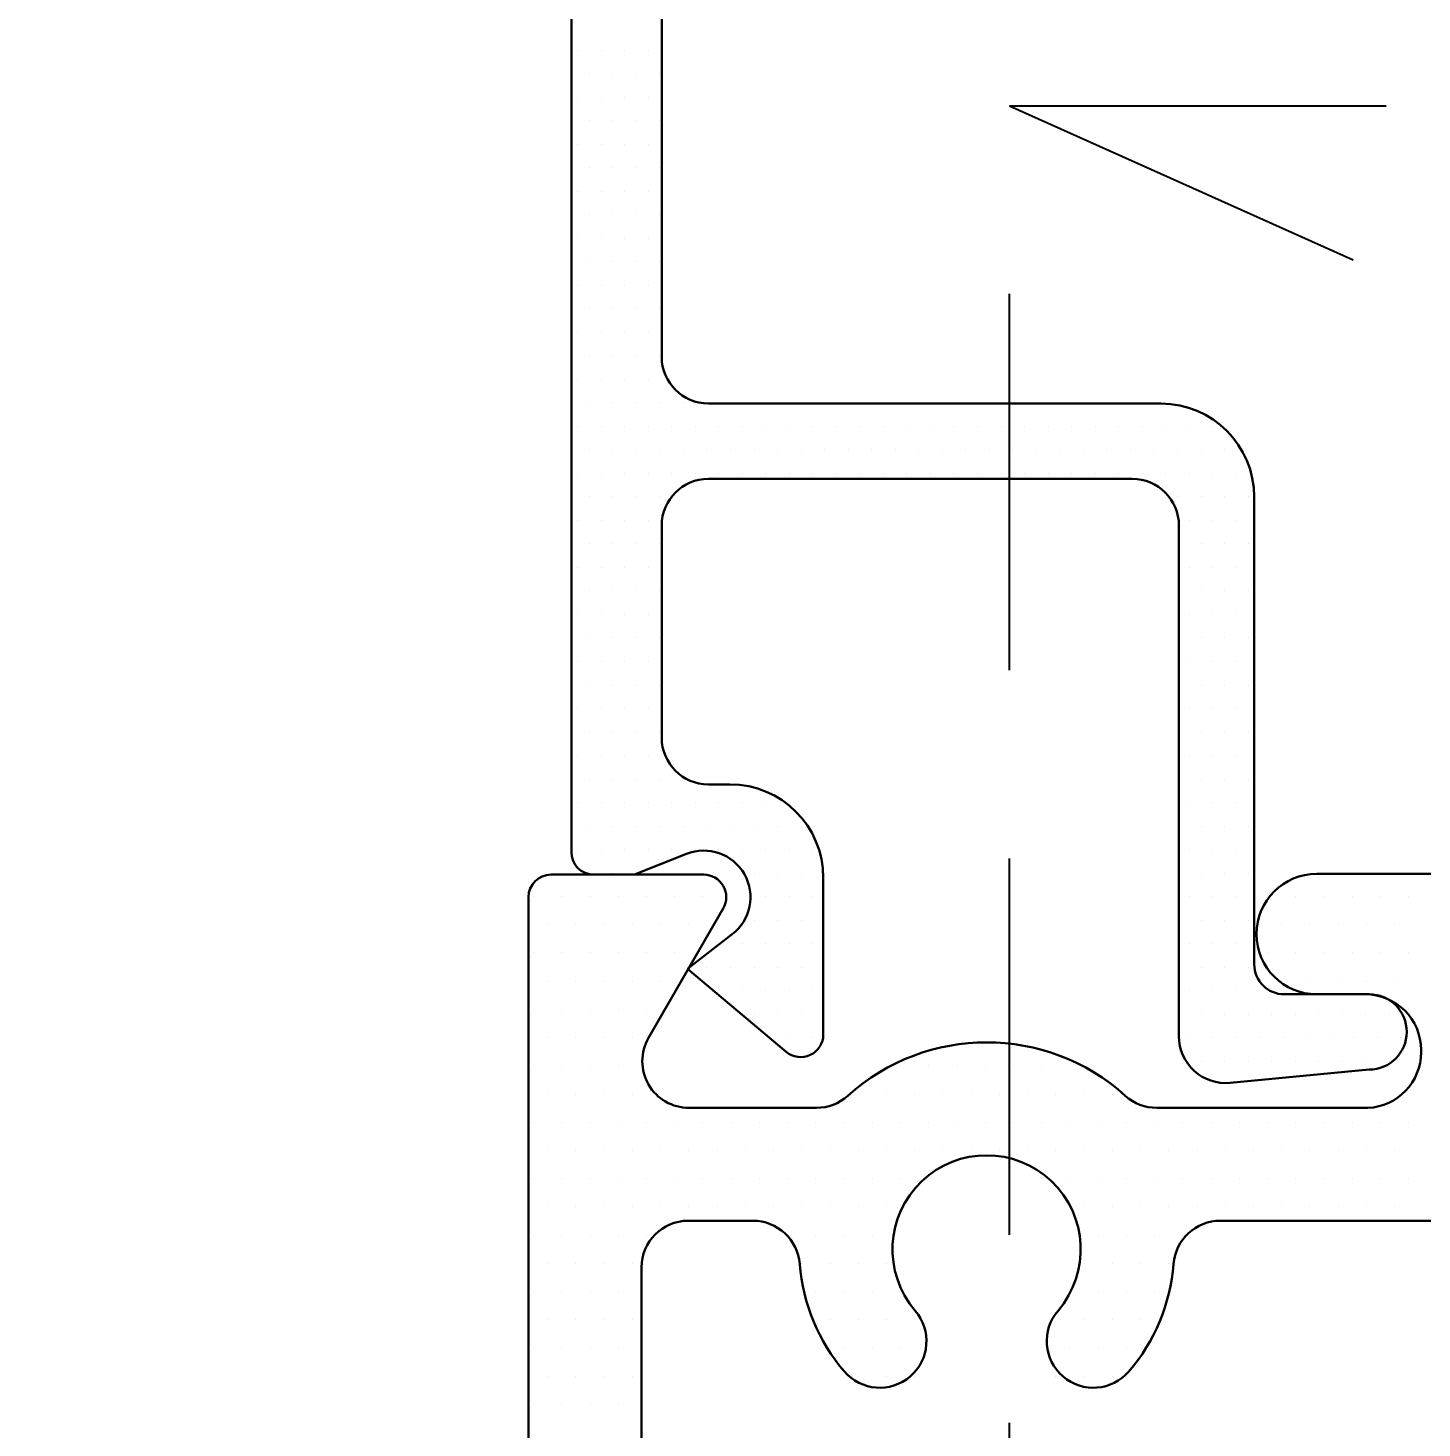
# Model space of a CAD drawing. Header units: inches. Extents: x 3.8 to 36.3, y 0.9 to 43.6.
# Drawn here: x 5.742 to 6.668, y 6.369 to 7.299 of the extents above; entities that cross this region are included whole.
import ezdxf

# ---------------------------------------------------------------- set-up
doc = ezdxf.new("R2010")
doc.units = ezdxf.units.IN
doc.header["$MEASUREMENT"] = 0
doc.linetypes.add('HIDDEN', pattern=[0.375, 0.25, -0.125])
for name, color, linetype in [('R-ANNO-DIMS', 3, 'Continuous'), ('R-SWTS-DET1', 1, 'Continuous'), ('R-SWTS-DET3', 5, 'Continuous'), ('R-SWTS-PAT1', 5, 'Continuous')]:
    doc.layers.add(name, color=color, linetype=linetype)
doc.styles.add('SWTSTEXT', font='romans.shx')
doc.dimstyles.new('SWTSARCH', dxfattribs={"dimtxt": 0.25, "dimasz": 0.25, "dimexe": 0.179688, "dimexo": 0.0625, "dimgap": 0.125, "dimtad": 1, "dimtih": 1, "dimtoh": 1, "dimdec": 4, "dimzin": 4, "dimdsep": 46, "dimlunit": 4, "dimtxsty": 'SWTSTEXT', "dimcen": 0.1875, "dimdle": 0.179688, "dimclrd": 256, "dimclre": 256, "dimclrt": 256, "dimadec": 0, "dimazin": 1, "dimtfac": 1, "dimtdec": 4, "dimtofl": 0, "dimtmove": 0, "dimatfit": 3, "dimfxl": 0, "dimfrac": 2, "dimtolj": 1, "dimtzin": 4, "dimlwd": -1, "dimlwe": -1, "dimarcsym": 0})

# ---------------------------------------------------------------- blocks, each defined once
blk = doc.blocks.new('*D12')
at = {"layer": 'Defpoints', "color": 0}
for p in [(5.19315, 7.73679), (6.08875, 7.73679), (5.9004, 5.73683)]:
    blk.add_point(p, dxfattribs=at)
at = {"layer": 'R-ANNO-DIMS'}
for p, q in [((6.02625, 7.73679), (5.01346, 7.73679)), ((5.19315, 7.48679), (5.19315, 6.96054)), ((5.19315, 5.98683), (5.19315, 6.41292)), ((5.8379, 5.73683), (5.01346, 5.73683))]:
    blk.add_line(p, q, dxfattribs=at)
for points in [[(5.15148, 7.48679), (5.23481, 7.48679), (5.19315, 7.73679)], [(5.15148, 5.98683), (5.23481, 5.98683), (5.19315, 5.73683)]]:
    blk.add_solid(points, dxfattribs=at)
at = {"layer": 'R-ANNO-DIMS', "insert": (5.19315, 6.68673), "char_height": 0.25, "attachment_point": 5, "style": 'SWTSTEXT'}
blk.add_mtext('\\A1;2"', dxfattribs=at)

msp = doc.modelspace()

# ---------------------------------------------------------------- linework, layer by layer
at = {"layer": 'R-SWTS-DET1', "lineweight": 30}
for p, q in [((6.10315, 6.75127), (6.10315, 7.72127)), ((6.16315, 7.66127), (6.16315, 7.08027)), ((6.19415, 7.04927), (6.49466, 7.04927)), ((6.47566, 6.99927), (6.19415, 6.99927)), ((6.55666, 6.98727), (6.55666, 6.67678)), ((6.16315, 6.96827), (6.16315, 6.82727)), ((6.50666, 6.62882), (6.50666, 6.96827)), ((6.16315, 6.82727), (6.16315, 6.82727)), ((6.19415, 6.79627), (6.20847, 6.79627)), ((6.17964, 6.75007), (6.14514, 6.73627)), ((6.08969, 6.73633), (6.19104, 6.73633)), ((6.14514, 6.73627), (6.11815, 6.73627)), ((6.59819, 6.73679), (6.9891, 6.73679)), ((6.27047, 6.73427), (6.27047, 6.63007)), ((6.07469, 5.75183), (6.07469, 6.72133)), ((6.20404, 6.71383), (6.15441, 6.62782)), ((6.18024, 6.67367), (6.20994, 6.69667)), ((6.24583, 6.61858), (6.18024, 6.67367)), ((6.57666, 6.65678), (6.63296, 6.65678)), ((6.6305, 6.65679), (6.59819, 6.65679)), ((6.6675, 6.61829), (6.6675, 6.61979)), ((6.63296, 6.60678), (6.5406, 6.59796)), ((6.18126, 6.58133), (6.26589, 6.58133)), ((6.49198, 6.58133), (6.63216, 6.58133)), ((6.22367, 6.50633), (6.18069, 6.50633)), ((6.7001, 6.50629), (6.53421, 6.50633)), ((6.14969, 6.47533), (6.14969, 5.84783))]:
    msp.add_line(p, q, dxfattribs=at)
for centre, radius, start, end in [((6.19415, 7.08027), 0.031, 180, 270), ((6.49466, 6.98727), 0.062, 0, 90), ((6.19415, 6.96827), 0.031, 90, 180), ((6.47566, 6.96827), 0.031, 0, 90), ((6.19415, 6.82727), 0.031, 180.00003, 270.00002), ((6.20847, 6.73427), 0.062, 0, 89.99992), ((6.11815, 6.75127), 0.015, 180, 270), ((6.19113, 6.7213), 0.03098, 307.36052, 111.782), ((6.08969, 6.72133), 0.015, 90, 180), ((6.19096, 6.72128), 0.01505, 330.32958, 89.70715), ((6.59819, 6.69679), 0.04, 90, 270), ((6.57666, 6.67678), 0.02, 180, 269.99983), ((6.6305, 6.61979), 0.037, 360, 90), ((6.63296, 6.63178), 0.025, 270, 89.99985), ((6.18126, 6.61233), 0.031, 150.01456, 270), ((6.25547, 6.63007), 0.015, 229.97327, 0), ((6.37894, 6.48729), 0.1375, 47.93997, 132.06003), ((6.53766, 6.62882), 0.031, 180, 275.4552), ((6.6305, 6.61829), 0.037, 272.57346, 360), ((6.26589, 6.61258), 0.03125, 270, 312.06003), ((6.49198, 6.61258), 0.03125, 227.93997, 270), ((6.37894, 6.48729), 0.0625, 319.363, 220.637), ((6.18069, 6.47533), 0.031, 90, 180), ((6.22367, 6.47508), 0.03125, 4.4973, 90), ((6.53421, 6.47508), 0.03125, 89.98711, 175.5027), ((6.37894, 6.48729), 0.1245, 184.4973, 220.637), ((6.37894, 6.48729), 0.1245, 319.363, 355.5027), ((6.30798, 6.4264), 0.031, 220.637, 40.637), ((6.44989, 6.4264), 0.031, 139.363, 319.363)]:
    msp.add_arc(centre, radius, start, end, dxfattribs=at)
at = {"layer": 'R-SWTS-DET3', "linetype": 'HIDDEN'}
for p, q in [((6.39424, 5.37207), (6.39424, 7.24707)), ((6.39424, 7.24707), (10.58059, 7.24707)), ((6.39424, 7.24707), (10.58059, 5.37097))]:
    msp.add_line(p, q, dxfattribs=at)
at = {"layer": 'R-SWTS-PAT1'}
for p, q in [((6.10727, 7.28414), (6.10727, 7.28414)), ((6.12289, 7.28414), (6.12289, 7.28414)), ((6.13852, 7.28414), (6.13852, 7.28414)), ((6.15414, 7.28414), (6.15414, 7.28414)), ((6.11508, 7.26851), (6.11508, 7.26851)), ((6.1307, 7.26851), (6.1307, 7.26851)), ((6.14633, 7.26851), (6.14633, 7.26851)), ((6.16195, 7.26851), (6.16195, 7.26851)), ((6.10727, 7.25289), (6.10727, 7.25289)), ((6.12289, 7.25289), (6.12289, 7.25289)), ((6.13852, 7.25289), (6.13852, 7.25289)), ((6.15414, 7.25289), (6.15414, 7.25289)), ((6.11508, 7.23726), (6.11508, 7.23726)), ((6.1307, 7.23726), (6.1307, 7.23726)), ((6.14633, 7.23726), (6.14633, 7.23726)), ((6.16195, 7.23726), (6.16195, 7.23726)), ((6.10727, 7.22164), (6.10727, 7.22164)), ((6.12289, 7.22164), (6.12289, 7.22164)), ((6.13852, 7.22164), (6.13852, 7.22164)), ((6.15414, 7.22164), (6.15414, 7.22164)), ((6.11508, 7.20601), (6.11508, 7.20601)), ((6.1307, 7.20601), (6.1307, 7.20601)), ((6.14633, 7.20601), (6.14633, 7.20601)), ((6.16195, 7.20601), (6.16195, 7.20601)), ((6.10727, 7.19039), (6.10727, 7.19039)), ((6.12289, 7.19039), (6.12289, 7.19039)), ((6.13852, 7.19039), (6.13852, 7.19039)), ((6.15414, 7.19039), (6.15414, 7.19039)), ((6.11508, 7.17476), (6.11508, 7.17476)), ((6.1307, 7.17476), (6.1307, 7.17476)), ((6.14633, 7.17476), (6.14633, 7.17476)), ((6.16195, 7.17476), (6.16195, 7.17476)), ((6.10727, 7.15914), (6.10727, 7.15914)), ((6.12289, 7.15914), (6.12289, 7.15914)), ((6.13852, 7.15914), (6.13852, 7.15914)), ((6.15414, 7.15914), (6.15414, 7.15914)), ((6.11508, 7.14351), (6.11508, 7.14351)), ((6.1307, 7.14351), (6.1307, 7.14351)), ((6.14633, 7.14351), (6.14633, 7.14351)), ((6.16195, 7.14351), (6.16195, 7.14351)), ((6.10727, 7.12789), (6.10727, 7.12789)), ((6.12289, 7.12789), (6.12289, 7.12789)), ((6.13852, 7.12789), (6.13852, 7.12789)), ((6.15414, 7.12789), (6.15414, 7.12789)), ((6.11508, 7.11226), (6.11508, 7.11226)), ((6.1307, 7.11226), (6.1307, 7.11226)), ((6.14633, 7.11226), (6.14633, 7.11226)), ((6.16195, 7.11226), (6.16195, 7.11226)), ((6.10727, 7.09664), (6.10727, 7.09664)), ((6.12289, 7.09664), (6.12289, 7.09664)), ((6.13852, 7.09664), (6.13852, 7.09664)), ((6.15414, 7.09664), (6.15414, 7.09664)), ((6.11508, 7.08101), (6.11508, 7.08101)), ((6.1307, 7.08101), (6.1307, 7.08101)), ((6.14633, 7.08101), (6.14633, 7.08101)), ((6.16195, 7.08101), (6.16195, 7.08101)), ((6.10727, 7.06539), (6.10727, 7.06539)), ((6.12289, 7.06539), (6.12289, 7.06539)), ((6.13852, 7.06539), (6.13852, 7.06539)), ((6.15414, 7.06539), (6.15414, 7.06539)), ((6.11508, 7.04976), (6.11508, 7.04976)), ((6.1307, 7.04976), (6.1307, 7.04976)), ((6.14633, 7.04976), (6.14633, 7.04976)), ((6.16195, 7.04976), (6.16195, 7.04976)), ((6.17758, 7.04976), (6.17758, 7.04976)), ((6.10727, 7.03414), (6.10727, 7.03414)), ((6.12289, 7.03414), (6.12289, 7.03414)), ((6.13852, 7.03414), (6.13852, 7.03414)), ((6.15414, 7.03414), (6.15414, 7.03414)), ((6.16977, 7.03414), (6.16977, 7.03414)), ((6.18539, 7.03414), (6.18539, 7.03414)), ((6.20102, 7.03414), (6.20102, 7.03414)), ((6.21664, 7.03414), (6.21664, 7.03414)), ((6.23227, 7.03414), (6.23227, 7.03414)), ((6.24789, 7.03414), (6.24789, 7.03414)), ((6.26352, 7.03414), (6.26352, 7.03414)), ((6.27914, 7.03414), (6.27914, 7.03414)), ((6.29477, 7.03414), (6.29477, 7.03414)), ((6.31039, 7.03414), (6.31039, 7.03414)), ((6.32602, 7.03414), (6.32602, 7.03414)), ((6.34164, 7.03414), (6.34164, 7.03414)), ((6.35727, 7.03414), (6.35727, 7.03414)), ((6.37289, 7.03414), (6.37289, 7.03414)), ((6.38852, 7.03414), (6.38852, 7.03414)), ((6.40414, 7.03414), (6.40414, 7.03414)), ((6.41977, 7.03414), (6.41977, 7.03414)), ((6.43539, 7.03414), (6.43539, 7.03414)), ((6.45102, 7.03414), (6.45102, 7.03414)), ((6.46664, 7.03414), (6.46664, 7.03414)), ((6.48227, 7.03414), (6.48227, 7.03414)), ((6.49789, 7.03414), (6.49789, 7.03414)), ((6.51352, 7.03414), (6.51352, 7.03414)), ((6.52914, 7.03414), (6.52914, 7.03414)), ((6.11508, 7.01851), (6.11508, 7.01851)), ((6.1307, 7.01851), (6.1307, 7.01851)), ((6.14633, 7.01851), (6.14633, 7.01851)), ((6.16195, 7.01851), (6.16195, 7.01851)), ((6.17758, 7.01851), (6.17758, 7.01851)), ((6.1932, 7.01851), (6.1932, 7.01851)), ((6.20883, 7.01851), (6.20883, 7.01851)), ((6.22445, 7.01851), (6.22445, 7.01851)), ((6.24008, 7.01851), (6.24008, 7.01851)), ((6.2557, 7.01851), (6.2557, 7.01851)), ((6.27133, 7.01851), (6.27133, 7.01851)), ((6.28695, 7.01851), (6.28695, 7.01851)), ((6.30258, 7.01851), (6.30258, 7.01851)), ((6.3182, 7.01851), (6.3182, 7.01851)), ((6.33383, 7.01851), (6.33383, 7.01851)), ((6.34945, 7.01851), (6.34945, 7.01851)), ((6.36508, 7.01851), (6.36508, 7.01851)), ((6.3807, 7.01851), (6.3807, 7.01851)), ((6.39633, 7.01851), (6.39633, 7.01851)), ((6.41195, 7.01851), (6.41195, 7.01851)), ((6.42758, 7.01851), (6.42758, 7.01851)), ((6.4432, 7.01851), (6.4432, 7.01851)), ((6.45883, 7.01851), (6.45883, 7.01851)), ((6.47445, 7.01851), (6.47445, 7.01851)), ((6.49008, 7.01851), (6.49008, 7.01851)), ((6.5057, 7.01851), (6.5057, 7.01851)), ((6.52133, 7.01851), (6.52133, 7.01851)), ((6.53695, 7.01851), (6.53695, 7.01851)), ((6.10727, 7.00289), (6.10727, 7.00289)), ((6.12289, 7.00289), (6.12289, 7.00289)), ((6.13852, 7.00289), (6.13852, 7.00289)), ((6.15414, 7.00289), (6.15414, 7.00289)), ((6.16977, 7.00289), (6.16977, 7.00289)), ((6.18539, 7.00289), (6.18539, 7.00289)), ((6.20102, 7.00289), (6.20102, 7.00289)), ((6.21664, 7.00289), (6.21664, 7.00289)), ((6.23227, 7.00289), (6.23227, 7.00289)), ((6.24789, 7.00289), (6.24789, 7.00289)), ((6.26352, 7.00289), (6.26352, 7.00289)), ((6.27914, 7.00289), (6.27914, 7.00289)), ((6.29477, 7.00289), (6.29477, 7.00289)), ((6.31039, 7.00289), (6.31039, 7.00289)), ((6.32602, 7.00289), (6.32602, 7.00289)), ((6.34164, 7.00289), (6.34164, 7.00289)), ((6.35727, 7.00289), (6.35727, 7.00289)), ((6.37289, 7.00289), (6.37289, 7.00289)), ((6.38852, 7.00289), (6.38852, 7.00289)), ((6.40414, 7.00289), (6.40414, 7.00289)), ((6.41977, 7.00289), (6.41977, 7.00289)), ((6.43539, 7.00289), (6.43539, 7.00289)), ((6.45102, 7.00289), (6.45102, 7.00289)), ((6.46664, 7.00289), (6.46664, 7.00289)), ((6.48227, 7.00289), (6.48227, 7.00289)), ((6.49789, 7.00289), (6.49789, 7.00289)), ((6.51352, 7.00289), (6.51352, 7.00289)), ((6.52914, 7.00289), (6.52914, 7.00289)), ((6.54477, 7.00289), (6.54477, 7.00289)), ((6.11508, 6.98726), (6.11508, 6.98726)), ((6.1307, 6.98726), (6.1307, 6.98726)), ((6.14633, 6.98726), (6.14633, 6.98726)), ((6.16195, 6.98726), (6.16195, 6.98726)), ((6.5057, 6.98726), (6.5057, 6.98726)), ((6.52133, 6.98726), (6.52133, 6.98726)), ((6.53695, 6.98726), (6.53695, 6.98726)), ((6.55258, 6.98726), (6.55258, 6.98726)), ((6.10727, 6.97164), (6.10727, 6.97164)), ((6.12289, 6.97164), (6.12289, 6.97164)), ((6.13852, 6.97164), (6.13852, 6.97164)), ((6.15414, 6.97164), (6.15414, 6.97164)), ((6.51352, 6.97164), (6.51352, 6.97164)), ((6.52914, 6.97164), (6.52914, 6.97164)), ((6.54477, 6.97164), (6.54477, 6.97164)), ((6.11508, 6.95601), (6.11508, 6.95601)), ((6.1307, 6.95601), (6.1307, 6.95601)), ((6.14633, 6.95601), (6.14633, 6.95601)), ((6.16195, 6.95601), (6.16195, 6.95601)), ((6.52133, 6.95601), (6.52133, 6.95601)), ((6.53695, 6.95601), (6.53695, 6.95601)), ((6.55258, 6.95601), (6.55258, 6.95601)), ((6.10727, 6.94039), (6.10727, 6.94039)), ((6.12289, 6.94039), (6.12289, 6.94039)), ((6.13852, 6.94039), (6.13852, 6.94039)), ((6.15414, 6.94039), (6.15414, 6.94039)), ((6.51352, 6.94039), (6.51352, 6.94039)), ((6.52914, 6.94039), (6.52914, 6.94039)), ((6.54477, 6.94039), (6.54477, 6.94039)), ((6.11508, 6.92476), (6.11508, 6.92476)), ((6.1307, 6.92476), (6.1307, 6.92476)), ((6.14633, 6.92476), (6.14633, 6.92476)), ((6.16195, 6.92476), (6.16195, 6.92476)), ((6.52133, 6.92476), (6.52133, 6.92476)), ((6.53695, 6.92476), (6.53695, 6.92476)), ((6.55258, 6.92476), (6.55258, 6.92476)), ((6.10727, 6.90914), (6.10727, 6.90914)), ((6.12289, 6.90914), (6.12289, 6.90914)), ((6.13852, 6.90914), (6.13852, 6.90914)), ((6.15414, 6.90914), (6.15414, 6.90914)), ((6.51352, 6.90914), (6.51352, 6.90914)), ((6.52914, 6.90914), (6.52914, 6.90914)), ((6.54477, 6.90914), (6.54477, 6.90914)), ((6.11508, 6.89351), (6.11508, 6.89351)), ((6.1307, 6.89351), (6.1307, 6.89351)), ((6.14633, 6.89351), (6.14633, 6.89351)), ((6.16195, 6.89351), (6.16195, 6.89351)), ((6.52133, 6.89351), (6.52133, 6.89351)), ((6.53695, 6.89351), (6.53695, 6.89351)), ((6.55258, 6.89351), (6.55258, 6.89351)), ((6.10727, 6.87789), (6.10727, 6.87789)), ((6.12289, 6.87789), (6.12289, 6.87789)), ((6.13852, 6.87789), (6.13852, 6.87789)), ((6.15414, 6.87789), (6.15414, 6.87789)), ((6.51352, 6.87789), (6.51352, 6.87789)), ((6.52914, 6.87789), (6.52914, 6.87789)), ((6.54477, 6.87789), (6.54477, 6.87789)), ((6.11508, 6.86226), (6.11508, 6.86226)), ((6.1307, 6.86226), (6.1307, 6.86226)), ((6.14633, 6.86226), (6.14633, 6.86226)), ((6.16195, 6.86226), (6.16195, 6.86226)), ((6.52133, 6.86226), (6.52133, 6.86226)), ((6.53695, 6.86226), (6.53695, 6.86226)), ((6.55258, 6.86226), (6.55258, 6.86226)), ((6.10727, 6.84664), (6.10727, 6.84664)), ((6.12289, 6.84664), (6.12289, 6.84664)), ((6.13852, 6.84664), (6.13852, 6.84664)), ((6.15414, 6.84664), (6.15414, 6.84664)), ((6.51352, 6.84664), (6.51352, 6.84664)), ((6.52914, 6.84664), (6.52914, 6.84664)), ((6.54477, 6.84664), (6.54477, 6.84664)), ((6.11508, 6.83101), (6.11508, 6.83101)), ((6.1307, 6.83101), (6.1307, 6.83101)), ((6.14633, 6.83101), (6.14633, 6.83101)), ((6.16195, 6.83101), (6.16195, 6.83101)), ((6.52133, 6.83101), (6.52133, 6.83101)), ((6.53695, 6.83101), (6.53695, 6.83101)), ((6.55258, 6.83101), (6.55258, 6.83101)), ((6.10727, 6.81539), (6.10727, 6.81539)), ((6.12289, 6.81539), (6.12289, 6.81539)), ((6.13852, 6.81539), (6.13852, 6.81539)), ((6.15414, 6.81539), (6.15414, 6.81539)), ((6.51352, 6.81539), (6.51352, 6.81539)), ((6.52914, 6.81539), (6.52914, 6.81539)), ((6.54477, 6.81539), (6.54477, 6.81539)), ((6.11508, 6.79976), (6.11508, 6.79976)), ((6.1307, 6.79976), (6.1307, 6.79976)), ((6.14633, 6.79976), (6.14633, 6.79976)), ((6.16195, 6.79976), (6.16195, 6.79976)), ((6.17758, 6.79976), (6.17758, 6.79976)), ((6.52133, 6.79976), (6.52133, 6.79976)), ((6.53695, 6.79976), (6.53695, 6.79976)), ((6.55258, 6.79976), (6.55258, 6.79976)), ((6.10727, 6.78414), (6.10727, 6.78414)), ((6.12289, 6.78414), (6.12289, 6.78414)), ((6.13852, 6.78414), (6.13852, 6.78414)), ((6.15414, 6.78414), (6.15414, 6.78414)), ((6.16977, 6.78414), (6.16977, 6.78414)), ((6.18539, 6.78414), (6.18539, 6.78414)), ((6.20102, 6.78414), (6.20102, 6.78414)), ((6.21664, 6.78414), (6.21664, 6.78414)), ((6.23227, 6.78414), (6.23227, 6.78414)), ((6.51352, 6.78414), (6.51352, 6.78414)), ((6.52914, 6.78414), (6.52914, 6.78414)), ((6.54477, 6.78414), (6.54477, 6.78414)), ((6.11508, 6.76851), (6.11508, 6.76851)), ((6.1307, 6.76851), (6.1307, 6.76851)), ((6.14633, 6.76851), (6.14633, 6.76851)), ((6.16195, 6.76851), (6.16195, 6.76851)), ((6.17758, 6.76851), (6.17758, 6.76851)), ((6.1932, 6.76851), (6.1932, 6.76851)), ((6.20883, 6.76851), (6.20883, 6.76851)), ((6.22445, 6.76851), (6.22445, 6.76851)), ((6.24008, 6.76851), (6.24008, 6.76851)), ((6.2557, 6.76851), (6.2557, 6.76851)), ((6.52133, 6.76851), (6.52133, 6.76851)), ((6.53695, 6.76851), (6.53695, 6.76851)), ((6.55258, 6.76851), (6.55258, 6.76851)), ((6.10727, 6.75289), (6.10727, 6.75289)), ((6.12289, 6.75289), (6.12289, 6.75289)), ((6.13852, 6.75289), (6.13852, 6.75289)), ((6.15414, 6.75289), (6.15414, 6.75289)), ((6.16977, 6.75289), (6.16977, 6.75289)), ((6.18539, 6.75289), (6.18539, 6.75289)), ((6.20102, 6.75289), (6.20102, 6.75289)), ((6.21664, 6.75289), (6.21664, 6.75289)), ((6.23227, 6.75289), (6.23227, 6.75289)), ((6.24789, 6.75289), (6.24789, 6.75289)), ((6.26352, 6.75289), (6.26352, 6.75289)), ((6.51352, 6.75289), (6.51352, 6.75289)), ((6.52914, 6.75289), (6.52914, 6.75289)), ((6.54477, 6.75289), (6.54477, 6.75289)), ((6.11508, 6.73726), (6.11508, 6.73726)), ((6.1307, 6.73726), (6.1307, 6.73726)), ((6.14633, 6.73726), (6.14633, 6.73726)), ((6.22445, 6.73726), (6.22445, 6.73726)), ((6.24008, 6.73726), (6.24008, 6.73726)), ((6.2557, 6.73726), (6.2557, 6.73726)), ((6.52133, 6.73726), (6.52133, 6.73726)), ((6.53695, 6.73726), (6.53695, 6.73726)), ((6.55258, 6.73726), (6.55258, 6.73726)), ((6.07805, 6.72173), (6.07805, 6.72173)), ((6.0968, 6.72173), (6.0968, 6.72173)), ((6.11555, 6.72173), (6.11555, 6.72173)), ((6.1343, 6.72173), (6.1343, 6.72173)), ((6.15305, 6.72173), (6.15305, 6.72173)), ((6.1718, 6.72173), (6.1718, 6.72173)), ((6.19055, 6.72173), (6.19055, 6.72173)), ((6.23227, 6.72164), (6.23227, 6.72164)), ((6.24789, 6.72164), (6.24789, 6.72164)), ((6.26352, 6.72164), (6.26352, 6.72164)), ((6.51352, 6.72164), (6.51352, 6.72164)), ((6.52914, 6.72164), (6.52914, 6.72164)), ((6.54477, 6.72164), (6.54477, 6.72164)), ((6.5843, 6.72173), (6.5843, 6.72173)), ((6.60305, 6.72173), (6.60305, 6.72173)), ((6.6218, 6.72173), (6.6218, 6.72173)), ((6.64055, 6.72173), (6.64055, 6.72173)), ((6.6593, 6.72173), (6.6593, 6.72173)), ((6.08743, 6.70298), (6.08743, 6.70298)), ((6.10618, 6.70298), (6.10618, 6.70298)), ((6.12493, 6.70298), (6.12493, 6.70298)), ((6.14368, 6.70298), (6.14368, 6.70298)), ((6.16243, 6.70298), (6.16243, 6.70298)), ((6.18118, 6.70298), (6.18118, 6.70298)), ((6.19993, 6.70298), (6.19993, 6.70298)), ((6.22445, 6.70601), (6.22445, 6.70601)), ((6.24008, 6.70601), (6.24008, 6.70601)), ((6.2557, 6.70601), (6.2557, 6.70601)), ((6.52133, 6.70601), (6.52133, 6.70601)), ((6.53695, 6.70601), (6.53695, 6.70601)), ((6.55258, 6.70601), (6.55258, 6.70601)), ((6.57493, 6.70298), (6.57493, 6.70298)), ((6.59368, 6.70298), (6.59368, 6.70298)), ((6.61243, 6.70298), (6.61243, 6.70298)), ((6.63118, 6.70298), (6.63118, 6.70298)), ((6.64993, 6.70298), (6.64993, 6.70298)), ((6.21664, 6.69039), (6.21664, 6.69039)), ((6.23227, 6.69039), (6.23227, 6.69039)), ((6.24789, 6.69039), (6.24789, 6.69039)), ((6.26352, 6.69039), (6.26352, 6.69039)), ((6.51352, 6.69039), (6.51352, 6.69039)), ((6.52914, 6.69039), (6.52914, 6.69039)), ((6.54477, 6.69039), (6.54477, 6.69039)), ((6.07805, 6.68423), (6.07805, 6.68423)), ((6.0968, 6.68423), (6.0968, 6.68423)), ((6.11555, 6.68423), (6.11555, 6.68423)), ((6.1343, 6.68423), (6.1343, 6.68423)), ((6.15305, 6.68423), (6.15305, 6.68423)), ((6.1718, 6.68423), (6.1718, 6.68423)), ((6.56555, 6.68423), (6.56555, 6.68423)), ((6.5843, 6.68423), (6.5843, 6.68423)), ((6.60305, 6.68423), (6.60305, 6.68423)), ((6.6218, 6.68423), (6.6218, 6.68423)), ((6.64055, 6.68423), (6.64055, 6.68423)), ((6.6593, 6.68423), (6.6593, 6.68423)), ((6.1932, 6.67476), (6.1932, 6.67476)), ((6.20883, 6.67476), (6.20883, 6.67476)), ((6.22445, 6.67476), (6.22445, 6.67476)), ((6.24008, 6.67476), (6.24008, 6.67476)), ((6.2557, 6.67476), (6.2557, 6.67476)), ((6.52133, 6.67476), (6.52133, 6.67476)), ((6.53695, 6.67476), (6.53695, 6.67476)), ((6.55258, 6.67476), (6.55258, 6.67476)), ((6.08743, 6.66548), (6.08743, 6.66548)), ((6.10618, 6.66548), (6.10618, 6.66548)), ((6.12493, 6.66548), (6.12493, 6.66548)), ((6.14368, 6.66548), (6.14368, 6.66548)), ((6.16243, 6.66548), (6.16243, 6.66548)), ((6.57493, 6.66548), (6.57493, 6.66548)), ((6.59368, 6.66548), (6.59368, 6.66548)), ((6.61243, 6.66548), (6.61243, 6.66548)), ((6.63118, 6.66548), (6.63118, 6.66548)), ((6.64993, 6.66548), (6.64993, 6.66548)), ((6.20102, 6.65914), (6.20102, 6.65914)), ((6.21664, 6.65914), (6.21664, 6.65914)), ((6.23227, 6.65914), (6.23227, 6.65914)), ((6.24789, 6.65914), (6.24789, 6.65914)), ((6.26352, 6.65914), (6.26352, 6.65914)), ((6.51352, 6.65914), (6.51352, 6.65914)), ((6.52914, 6.65914), (6.52914, 6.65914)), ((6.54477, 6.65914), (6.54477, 6.65914)), ((6.56039, 6.65914), (6.56039, 6.65914)), ((6.07805, 6.64673), (6.07805, 6.64673)), ((6.0968, 6.64673), (6.0968, 6.64673)), ((6.11555, 6.64673), (6.11555, 6.64673)), ((6.1343, 6.64673), (6.1343, 6.64673)), ((6.15305, 6.64673), (6.15305, 6.64673)), ((6.22445, 6.64351), (6.22445, 6.64351)), ((6.24008, 6.64351), (6.24008, 6.64351)), ((6.2557, 6.64351), (6.2557, 6.64351)), ((6.52133, 6.64351), (6.52133, 6.64351)), ((6.53695, 6.64351), (6.53695, 6.64351)), ((6.55258, 6.64351), (6.55258, 6.64351)), ((6.5682, 6.64351), (6.5682, 6.64351)), ((6.58383, 6.64351), (6.58383, 6.64351)), ((6.59945, 6.64351), (6.59945, 6.64351)), ((6.61508, 6.64351), (6.61508, 6.64351)), ((6.6307, 6.64351), (6.6307, 6.64351)), ((6.64633, 6.64351), (6.64633, 6.64351)), ((6.6593, 6.64673), (6.6593, 6.64673)), ((6.08743, 6.62798), (6.08743, 6.62798)), ((6.10618, 6.62798), (6.10618, 6.62798)), ((6.12493, 6.62798), (6.12493, 6.62798)), ((6.14368, 6.62798), (6.14368, 6.62798)), ((6.24789, 6.62789), (6.24789, 6.62789)), ((6.26352, 6.62789), (6.26352, 6.62789)), ((6.51352, 6.62789), (6.51352, 6.62789)), ((6.52914, 6.62789), (6.52914, 6.62789)), ((6.54477, 6.62789), (6.54477, 6.62789)), ((6.56039, 6.62789), (6.56039, 6.62789)), ((6.57602, 6.62789), (6.57602, 6.62789)), ((6.59164, 6.62789), (6.59164, 6.62789)), ((6.60727, 6.62789), (6.60727, 6.62789)), ((6.62289, 6.62789), (6.62289, 6.62789)), ((6.63852, 6.62789), (6.63852, 6.62789)), ((6.65414, 6.62789), (6.65414, 6.62789)), ((6.07805, 6.60923), (6.07805, 6.60923)), ((6.0968, 6.60923), (6.0968, 6.60923)), ((6.11555, 6.60923), (6.11555, 6.60923)), ((6.1343, 6.60923), (6.1343, 6.60923)), ((6.34055, 6.60923), (6.34055, 6.60923)), ((6.3593, 6.60923), (6.3593, 6.60923)), ((6.37805, 6.60923), (6.37805, 6.60923)), ((6.3968, 6.60923), (6.3968, 6.60923)), ((6.41555, 6.60923), (6.41555, 6.60923)), ((6.52133, 6.61226), (6.52133, 6.61226)), ((6.53695, 6.61226), (6.53695, 6.61226)), ((6.55258, 6.61226), (6.55258, 6.61226)), ((6.5682, 6.61226), (6.5682, 6.61226)), ((6.58383, 6.61226), (6.58383, 6.61226)), ((6.59945, 6.61226), (6.59945, 6.61226)), ((6.61508, 6.61226), (6.61508, 6.61226)), ((6.6307, 6.61226), (6.6307, 6.61226)), ((6.64633, 6.61226), (6.64633, 6.61226)), ((6.08743, 6.59048), (6.08743, 6.59048)), ((6.10618, 6.59048), (6.10618, 6.59048)), ((6.12493, 6.59048), (6.12493, 6.59048)), ((6.14368, 6.59048), (6.14368, 6.59048)), ((6.31243, 6.59048), (6.31243, 6.59048)), ((6.33118, 6.59048), (6.33118, 6.59048)), ((6.34993, 6.59048), (6.34993, 6.59048)), ((6.36868, 6.59048), (6.36868, 6.59048)), ((6.38743, 6.59048), (6.38743, 6.59048)), ((6.40618, 6.59048), (6.40618, 6.59048)), ((6.42493, 6.59048), (6.42493, 6.59048)), ((6.44368, 6.59048), (6.44368, 6.59048)), ((6.46243, 6.59048), (6.46243, 6.59048)), ((6.07805, 6.57173), (6.07805, 6.57173)), ((6.0968, 6.57173), (6.0968, 6.57173)), ((6.11555, 6.57173), (6.11555, 6.57173)), ((6.1343, 6.57173), (6.1343, 6.57173)), ((6.15305, 6.57173), (6.15305, 6.57173)), ((6.1718, 6.57173), (6.1718, 6.57173)), ((6.19055, 6.57173), (6.19055, 6.57173)), ((6.2093, 6.57173), (6.2093, 6.57173)), ((6.22805, 6.57173), (6.22805, 6.57173)), ((6.2468, 6.57173), (6.2468, 6.57173)), ((6.26555, 6.57173), (6.26555, 6.57173)), ((6.2843, 6.57173), (6.2843, 6.57173)), ((6.30305, 6.57173), (6.30305, 6.57173)), ((6.3218, 6.57173), (6.3218, 6.57173)), ((6.34055, 6.57173), (6.34055, 6.57173)), ((6.3593, 6.57173), (6.3593, 6.57173)), ((6.37805, 6.57173), (6.37805, 6.57173)), ((6.3968, 6.57173), (6.3968, 6.57173)), ((6.41555, 6.57173), (6.41555, 6.57173)), ((6.4343, 6.57173), (6.4343, 6.57173)), ((6.45305, 6.57173), (6.45305, 6.57173)), ((6.4718, 6.57173), (6.4718, 6.57173)), ((6.49055, 6.57173), (6.49055, 6.57173)), ((6.5093, 6.57173), (6.5093, 6.57173)), ((6.52805, 6.57173), (6.52805, 6.57173)), ((6.5468, 6.57173), (6.5468, 6.57173)), ((6.56555, 6.57173), (6.56555, 6.57173)), ((6.5843, 6.57173), (6.5843, 6.57173)), ((6.60305, 6.57173), (6.60305, 6.57173)), ((6.6218, 6.57173), (6.6218, 6.57173)), ((6.64055, 6.57173), (6.64055, 6.57173)), ((6.6593, 6.57173), (6.6593, 6.57173)), ((6.08743, 6.55298), (6.08743, 6.55298)), ((6.10618, 6.55298), (6.10618, 6.55298)), ((6.12493, 6.55298), (6.12493, 6.55298)), ((6.14368, 6.55298), (6.14368, 6.55298)), ((6.16243, 6.55298), (6.16243, 6.55298)), ((6.18118, 6.55298), (6.18118, 6.55298)), ((6.19993, 6.55298), (6.19993, 6.55298)), ((6.21868, 6.55298), (6.21868, 6.55298)), ((6.23743, 6.55298), (6.23743, 6.55298)), ((6.25618, 6.55298), (6.25618, 6.55298)), ((6.27493, 6.55298), (6.27493, 6.55298)), ((6.29368, 6.55298), (6.29368, 6.55298)), ((6.31243, 6.55298), (6.31243, 6.55298)), ((6.33118, 6.55298), (6.33118, 6.55298)), ((6.34993, 6.55298), (6.34993, 6.55298)), ((6.36868, 6.55298), (6.36868, 6.55298)), ((6.38743, 6.55298), (6.38743, 6.55298)), ((6.40618, 6.55298), (6.40618, 6.55298)), ((6.42493, 6.55298), (6.42493, 6.55298)), ((6.44368, 6.55298), (6.44368, 6.55298)), ((6.46243, 6.55298), (6.46243, 6.55298)), ((6.48118, 6.55298), (6.48118, 6.55298)), ((6.49993, 6.55298), (6.49993, 6.55298)), ((6.51868, 6.55298), (6.51868, 6.55298)), ((6.53743, 6.55298), (6.53743, 6.55298)), ((6.55618, 6.55298), (6.55618, 6.55298)), ((6.57493, 6.55298), (6.57493, 6.55298)), ((6.59368, 6.55298), (6.59368, 6.55298)), ((6.61243, 6.55298), (6.61243, 6.55298)), ((6.63118, 6.55298), (6.63118, 6.55298)), ((6.64993, 6.55298), (6.64993, 6.55298)), ((6.07805, 6.53423), (6.07805, 6.53423)), ((6.0968, 6.53423), (6.0968, 6.53423)), ((6.11555, 6.53423), (6.11555, 6.53423)), ((6.1343, 6.53423), (6.1343, 6.53423)), ((6.15305, 6.53423), (6.15305, 6.53423)), ((6.1718, 6.53423), (6.1718, 6.53423)), ((6.19055, 6.53423), (6.19055, 6.53423)), ((6.2093, 6.53423), (6.2093, 6.53423)), ((6.22805, 6.53423), (6.22805, 6.53423)), ((6.2468, 6.53423), (6.2468, 6.53423)), ((6.26555, 6.53423), (6.26555, 6.53423)), ((6.2843, 6.53423), (6.2843, 6.53423)), ((6.30305, 6.53423), (6.30305, 6.53423)), ((6.3218, 6.53423), (6.3218, 6.53423)), ((6.34055, 6.53423), (6.34055, 6.53423)), ((6.41555, 6.53423), (6.41555, 6.53423)), ((6.4343, 6.53423), (6.4343, 6.53423)), ((6.45305, 6.53423), (6.45305, 6.53423)), ((6.4718, 6.53423), (6.4718, 6.53423)), ((6.49055, 6.53423), (6.49055, 6.53423)), ((6.5093, 6.53423), (6.5093, 6.53423)), ((6.52805, 6.53423), (6.52805, 6.53423)), ((6.5468, 6.53423), (6.5468, 6.53423)), ((6.56555, 6.53423), (6.56555, 6.53423)), ((6.5843, 6.53423), (6.5843, 6.53423)), ((6.60305, 6.53423), (6.60305, 6.53423)), ((6.6218, 6.53423), (6.6218, 6.53423)), ((6.64055, 6.53423), (6.64055, 6.53423)), ((6.6593, 6.53423), (6.6593, 6.53423)), ((6.08743, 6.51548), (6.08743, 6.51548)), ((6.10618, 6.51548), (6.10618, 6.51548)), ((6.12493, 6.51548), (6.12493, 6.51548)), ((6.14368, 6.51548), (6.14368, 6.51548)), ((6.16243, 6.51548), (6.16243, 6.51548)), ((6.18118, 6.51548), (6.18118, 6.51548)), ((6.19993, 6.51548), (6.19993, 6.51548)), ((6.21868, 6.51548), (6.21868, 6.51548)), ((6.23743, 6.51548), (6.23743, 6.51548)), ((6.25618, 6.51548), (6.25618, 6.51548)), ((6.27493, 6.51548), (6.27493, 6.51548)), ((6.29368, 6.51548), (6.29368, 6.51548)), ((6.31243, 6.51548), (6.31243, 6.51548)), ((6.44368, 6.51548), (6.44368, 6.51548)), ((6.46243, 6.51548), (6.46243, 6.51548)), ((6.48118, 6.51548), (6.48118, 6.51548)), ((6.49993, 6.51548), (6.49993, 6.51548)), ((6.51868, 6.51548), (6.51868, 6.51548)), ((6.53743, 6.51548), (6.53743, 6.51548)), ((6.55618, 6.51548), (6.55618, 6.51548)), ((6.57493, 6.51548), (6.57493, 6.51548)), ((6.59368, 6.51548), (6.59368, 6.51548)), ((6.61243, 6.51548), (6.61243, 6.51548)), ((6.63118, 6.51548), (6.63118, 6.51548)), ((6.64993, 6.51548), (6.64993, 6.51548)), ((6.07805, 6.49673), (6.07805, 6.49673)), ((6.0968, 6.49673), (6.0968, 6.49673)), ((6.11555, 6.49673), (6.11555, 6.49673)), ((6.1343, 6.49673), (6.1343, 6.49673)), ((6.15305, 6.49673), (6.15305, 6.49673)), ((6.2468, 6.49673), (6.2468, 6.49673)), ((6.26555, 6.49673), (6.26555, 6.49673)), ((6.2843, 6.49673), (6.2843, 6.49673)), ((6.30305, 6.49673), (6.30305, 6.49673)), ((6.45305, 6.49673), (6.45305, 6.49673)), ((6.4718, 6.49673), (6.4718, 6.49673)), ((6.49055, 6.49673), (6.49055, 6.49673)), ((6.5093, 6.49673), (6.5093, 6.49673)), ((6.08743, 6.47798), (6.08743, 6.47798)), ((6.10618, 6.47798), (6.10618, 6.47798)), ((6.12493, 6.47798), (6.12493, 6.47798)), ((6.14368, 6.47798), (6.14368, 6.47798)), ((6.25618, 6.47798), (6.25618, 6.47798)), ((6.27493, 6.47798), (6.27493, 6.47798)), ((6.29368, 6.47798), (6.29368, 6.47798)), ((6.31243, 6.47798), (6.31243, 6.47798)), ((6.44368, 6.47798), (6.44368, 6.47798)), ((6.46243, 6.47798), (6.46243, 6.47798)), ((6.48118, 6.47798), (6.48118, 6.47798)), ((6.49993, 6.47798), (6.49993, 6.47798)), ((6.07805, 6.45923), (6.07805, 6.45923)), ((6.0968, 6.45923), (6.0968, 6.45923)), ((6.11555, 6.45923), (6.11555, 6.45923)), ((6.1343, 6.45923), (6.1343, 6.45923)), ((6.26555, 6.45923), (6.26555, 6.45923)), ((6.2843, 6.45923), (6.2843, 6.45923)), ((6.30305, 6.45923), (6.30305, 6.45923)), ((6.45305, 6.45923), (6.45305, 6.45923)), ((6.4718, 6.45923), (6.4718, 6.45923)), ((6.49055, 6.45923), (6.49055, 6.45923)), ((6.08743, 6.44048), (6.08743, 6.44048)), ((6.10618, 6.44048), (6.10618, 6.44048)), ((6.12493, 6.44048), (6.12493, 6.44048)), ((6.14368, 6.44048), (6.14368, 6.44048)), ((6.27493, 6.44048), (6.27493, 6.44048)), ((6.29368, 6.44048), (6.29368, 6.44048)), ((6.31243, 6.44048), (6.31243, 6.44048)), ((6.33118, 6.44048), (6.33118, 6.44048)), ((6.44368, 6.44048), (6.44368, 6.44048)), ((6.46243, 6.44048), (6.46243, 6.44048)), ((6.48118, 6.44048), (6.48118, 6.44048)), ((6.07805, 6.42173), (6.07805, 6.42173)), ((6.0968, 6.42173), (6.0968, 6.42173)), ((6.11555, 6.42173), (6.11555, 6.42173)), ((6.1343, 6.42173), (6.1343, 6.42173)), ((6.2843, 6.42173), (6.2843, 6.42173)), ((6.30305, 6.42173), (6.30305, 6.42173)), ((6.3218, 6.42173), (6.3218, 6.42173)), ((6.4343, 6.42173), (6.4343, 6.42173)), ((6.45305, 6.42173), (6.45305, 6.42173)), ((6.4718, 6.42173), (6.4718, 6.42173)), ((6.08743, 6.40298), (6.08743, 6.40298)), ((6.10618, 6.40298), (6.10618, 6.40298)), ((6.12493, 6.40298), (6.12493, 6.40298)), ((6.14368, 6.40298), (6.14368, 6.40298)), ((6.29368, 6.40298), (6.29368, 6.40298)), ((6.31243, 6.40298), (6.31243, 6.40298)), ((6.33118, 6.40298), (6.33118, 6.40298)), ((6.42493, 6.40298), (6.42493, 6.40298)), ((6.44368, 6.40298), (6.44368, 6.40298)), ((6.46243, 6.40298), (6.46243, 6.40298)), ((6.07805, 6.38423), (6.07805, 6.38423)), ((6.0968, 6.38423), (6.0968, 6.38423)), ((6.11555, 6.38423), (6.11555, 6.38423)), ((6.1343, 6.38423), (6.1343, 6.38423))]:
    msp.add_line(p, q, dxfattribs=at)

# ---------------------------------------------------------------- dimensions: what is measured, and where the dimension line sits
at = {"layer": 'R-ANNO-DIMS'}
dim = msp.add_linear_dim(base=(5.19315, 7.73679), p1=(5.9004, 5.73683), p2=(6.08875, 7.73679), angle=90, dimstyle='SWTSARCH', dxfattribs=at)
dim.commit()
dim.dimension.update_dxf_attribs({"geometry": '*D12', "text_midpoint": (5.19315, 6.68673), "dimtype": 160})

doc.saveas('drawing.dxf')
